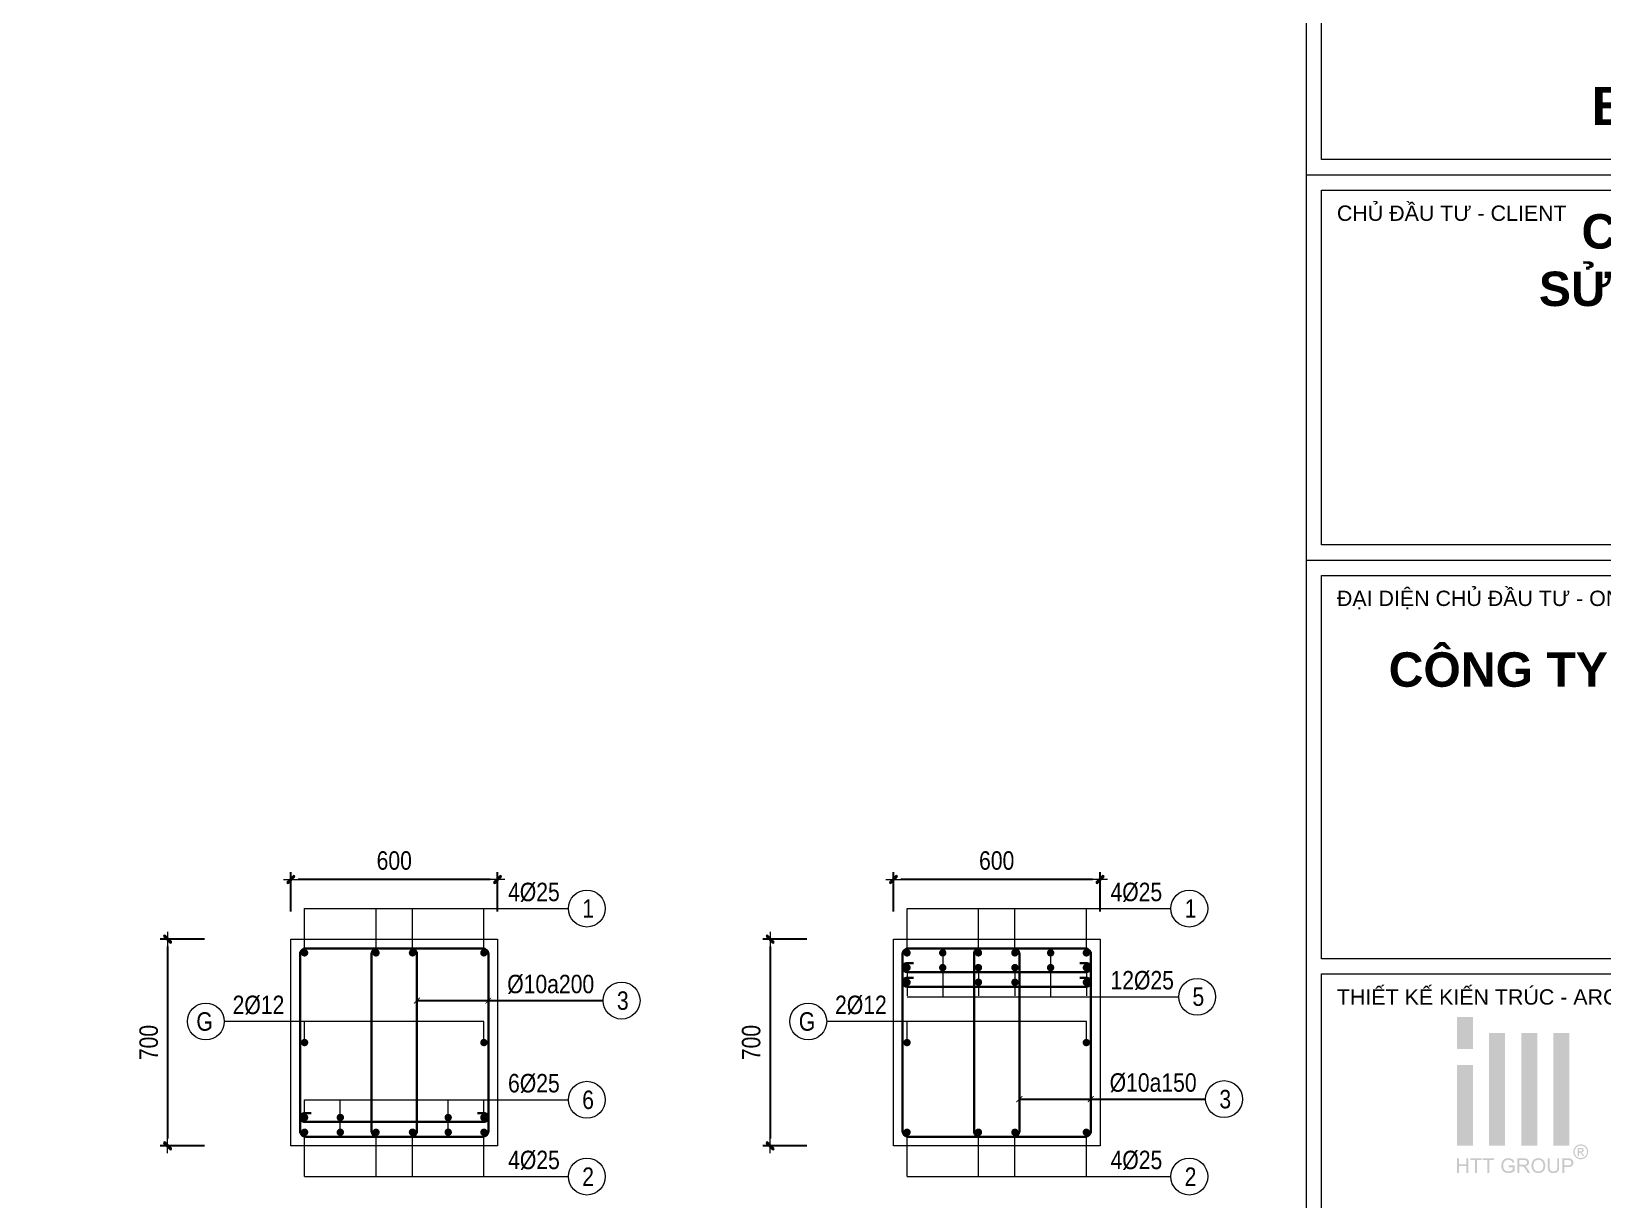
# Model space of a CAD drawing. Header units: millimetres. Extents: x 397144 to 8960116, y 345581 to 674207.
# Drawn here: x 4967145 to 4972467, y 657294 to 661250 of the extents above; entities that cross this region are included whole.
import ezdxf
from ezdxf.enums import TextEntityAlignment as Align
from ezdxf.xclip import XClip

# ---------------------------------------------------------------- set-up
doc = ezdxf.new("R2010")
doc.units = ezdxf.units.MM
doc.header["$XCLIPFRAME"] = 0
doc.header["$PDSIZE"] = -10
doc.linetypes.add('HIDDEN', pattern=[0.375, 0.25, -0.125])
doc.layers.get('0').update_dxf_attribs({"linetype": 'CONTINUOUS'})
doc.layers.get('Defpoints').update_dxf_attribs({"color": 12, "linetype": 'CONTINUOUS'})
for name, color, linetype, lineweight in [('CDAI', 8, 'CONTINUOUS', 30), ('CTHEP', 2, 'CONTINUOUS', 50), ('DBAO', 3, 'CONTINUOUS', 20), ('DGIONG', 4, 'CONTINUOUS', 13), ('KTH', 150, 'CONTINUOUS', 5), ('Net khuat', 8, 'HIDDEN', 13), ('STICK', 1, 'CONTINUOUS', 9), ('TEXT', 7, 'CONTINUOUS', 15)]:
    doc.layers.add(name, color=color, linetype=linetype, lineweight=lineweight)
doc.layers.add('CHG_XX_Khung ten$0$TKTC', color=1, linetype='CONTINUOUS')
doc.styles.add('CHG_XX_Khung ten$0$A1 BORDER$0$ARIAL', font='arial.ttf')
doc.styles.add('CHG_XX_Khung ten$0$A1 BORDER$0$Title Block DD$0$ARIAL', font='arial.ttf')
doc.styles.add('CHG_XX_Khung ten$0$A1 BORDER$0$Title Block DD$0$Arial - Bold', font='arialbd.ttf', dxfattribs={"height": 2.5})
doc.styles.add('CHG_XX_Khung ten$0$Arial - Bold', font='arialbd.ttf')
doc.styles.add('Star-HelCon', font='VHELVCN_0.TTF')
doc.styles.add('TTP-HelCon', font='VHELVCN_0.TTF')
doc.styles.add('VNI-HELVE-CONDENSE', font='VHELVCN_0.TTF')
doc.dimstyles.new('kc-25', dxfattribs={"dimtxt": 62.5, "dimasz": 20, "dimexe": 20, "dimexo": 50, "dimgap": 25, "dimtad": 3, "dimdec": 0, "dimzin": 0, "dimdsep": 46, "dimtxsty": 'VNI-HELVE-CONDENSE', "dimblk": 'DIM', "dimcen": 2.5, "dimclrd": 256, "dimclre": 154, "dimclrt": 7, "dimaunit": 1, "dimadec": 0, "dimazin": 0, "dimtfac": 1, "dimtdec": 0, "dimtix": 1, "dimtmove": 0, "dimatfit": 3, "dimldrblk": 'DOT', "dimfxl": 1, "dimtolj": 1, "dimtzin": 0, "dimarcsym": 0})
doc.dimstyles.new('TTP-25', dxfattribs={"dimscale": 25, "dimtxt": 2.5, "dimasz": 1, "dimexe": 1, "dimexo": 1, "dimgap": 0.09, "dimtad": 0, "dimdec": 4, "dimrnd": 5, "dimzin": 9, "dimdsep": 46, "dimtxsty": 'TTP-HelCon', "dimblk": 'Stick1', "dimcen": 0.09, "dimdle": 1.5, "dimclrd": 256, "dimclre": 256, "dimclrt": 7, "dimadec": 0, "dimazin": 0, "dimtfac": 1, "dimtdec": 4, "dimtmove": 0, "dimatfit": 3, "dimldrblk": '_ArchTick1', "dimfxl": 1, "dimtvp": 1, "dimtolj": 1, "dimtzin": 0, "dimarcsym": 0})

# ---------------------------------------------------------------- blocks, each defined once
blk = doc.blocks.new('CHG_XX_Khung ten$0$A1 BORDER$0$HTT-Logo')
at = {"true_color": 0x134fb3}
h = blk.add_hatch(color=154, dxfattribs=at)
h.paths.add_polyline_path([(3, 29.1), (0, 29.1), (0, 23.1), (3, 23.1)])
h.paths.add_polyline_path([(3, 20.1), (0, 20.1), (0, 5.1), (3, 5.1)])
h.paths.add_polyline_path([(9, 26.1), (6, 26.1), (6, 5.1), (9, 5.1)])
h.paths.add_polyline_path([(15, 26.1), (12, 26.1), (12, 5.1), (15, 5.1)])
h.paths.add_polyline_path([(21, 26.1), (18, 26.1), (18, 5.1), (21, 5.1)])
h.paths.add_polyline_path([(2.12, 2.7), (1.76, 2.7), (1.76, 1.59), (0.36, 1.59), (0.36, 2.7), (0, 2.7), (0, 0), (0.36, 0), (0.36, 1.27), (1.76, 1.27), (1.76, 0), (2.12, 0)])
h.paths.add_polyline_path([(4.65, 2.7), (2.51, 2.7), (2.51, 2.38), (3.4, 2.38), (3.4, 0), (3.76, 0), (3.76, 2.38), (4.65, 2.38)])
h.paths.add_polyline_path([(6.95, 2.7), (4.81, 2.7), (4.81, 2.38), (5.7, 2.38), (5.7, 0), (6.06, 0), (6.06, 2.38), (6.95, 2.38)])
h.paths.add_polyline_path([(8.64, 1.36), (8.64, 1.41), (8.66, 1.58), (8.69, 1.75), (8.75, 1.9), (8.81, 2.03), (8.92, 2.17), (9.05, 2.28), (9.2, 2.37), (9.29, 2.39), (9.45, 2.43), (9.65, 2.44), (9.84, 2.42), (10, 2.37), (10.14, 2.29), (10.26, 2.18), (10.34, 2.03), (10.41, 1.86), (10.73, 1.95), (10.68, 2.11), (10.61, 2.26), (10.53, 2.39), (10.45, 2.47), (10.31, 2.57), (10.16, 2.65), (10.13, 2.66), (9.97, 2.71), (9.8, 2.74), (9.63, 2.75), (9.55, 2.74), (9.38, 2.73), (9.21, 2.7), (9.06, 2.65), (8.91, 2.58), (8.88, 2.56), (8.75, 2.47), (8.63, 2.36), (8.53, 2.23), (8.44, 2.07), (8.41, 1.99), (8.35, 1.84), (8.31, 1.68), (8.28, 1.51), (8.27, 1.34), (8.28, 1.26), (8.29, 1.09), (8.32, 0.92), (8.38, 0.77), (8.44, 0.62), (8.46, 0.58), (8.55, 0.44), (8.66, 0.32), (8.79, 0.21), (8.93, 0.12), (9, 0.09), (9.15, 0.03), (9.31, -0.01), (9.48, -0.04), (9.65, -0.05), (9.73, -0.04), (9.9, -0.03), (10.07, 0.01), (10.23, 0.06), (10.34, 0.11), (10.48, 0.18), (10.63, 0.27), (10.77, 0.38), (10.77, 1.38), (9.63, 1.38), (9.63, 1.06), (10.42, 1.06), (10.42, 0.56), (10.39, 0.53), (10.26, 0.45), (10.09, 0.37), (9.96, 0.32), (9.8, 0.29), (9.63, 0.28), (9.62, 0.28), (9.45, 0.29), (9.28, 0.33), (9.12, 0.4), (8.97, 0.49), (8.86, 0.61), (8.77, 0.75), (8.73, 0.85), (8.68, 1), (8.65, 1.17)])
h.paths.add_polyline_path([(13.16, 1.39), (13.28, 1.48), (13.3, 1.51), (13.39, 1.64), (13.44, 1.79), (13.46, 1.96), (13.46, 2.06), (13.42, 2.22), (13.35, 2.37), (13.31, 2.43), (13.19, 2.55), (13.05, 2.63), (13.01, 2.64), (12.87, 2.67), (12.7, 2.69), (12.5, 2.7), (11.3, 2.7), (11.3, 0), (11.66, 0), (11.66, 1.2), (12.07, 1.2), (12.11, 1.2), (12.28, 1.19), (12.44, 1.11), (12.49, 1.07), (12.62, 0.93), (12.67, 0.86), (12.77, 0.73), (12.88, 0.56), (13.23, 0), (13.68, 0), (13.21, 0.73), (13.13, 0.85), (13.03, 0.98), (12.92, 1.09), (12.86, 1.14), (12.7, 1.23), (12.86, 1.26), (13.03, 1.31)])
h.paths.add_polyline_path([(11.66, 1.51), (11.66, 2.4), (12.51, 2.4), (12.67, 2.39), (12.83, 2.35), (12.97, 2.27), (13.06, 2.13), (13.09, 1.96), (13.08, 1.87), (13.02, 1.72), (12.96, 1.64), (12.8, 1.55), (12.62, 1.52), (12.43, 1.51)], flags=16)
h.paths.add_polyline_path([(16.49, 1.43), (16.48, 1.6), (16.44, 1.77), (16.4, 1.92), (16.34, 2.07), (16.33, 2.09), (16.24, 2.23), (16.14, 2.36), (16.02, 2.47), (15.88, 2.57), (15.85, 2.59), (15.7, 2.66), (15.54, 2.71), (15.38, 2.74), (15.2, 2.75), (15.15, 2.75), (14.98, 2.73), (14.82, 2.7), (14.66, 2.64), (14.52, 2.57), (14.39, 2.48), (14.27, 2.37), (14.18, 2.26), (14.1, 2.14), (14.03, 2), (13.98, 1.84), (13.94, 1.68), (13.92, 1.5), (13.91, 1.31), (13.91, 1.29), (13.92, 1.12), (13.95, 0.96), (14, 0.8), (14.07, 0.64), (14.07, 0.62), (14.16, 0.48), (14.26, 0.35), (14.38, 0.23), (14.52, 0.14), (14.56, 0.12), (14.71, 0.04), (14.86, -0.01), (15.03, -0.04), (15.2, -0.05), (15.21, -0.05), (15.38, -0.03), (15.55, 0), (15.7, 0.05), (15.86, 0.12), (15.87, 0.13), (16.01, 0.22), (16.13, 0.33), (16.24, 0.46), (16.33, 0.61), (16.36, 0.69), (16.42, 0.84), (16.46, 1), (16.48, 1.17), (16.49, 1.35)])
h.paths.add_polyline_path([(14.28, 1.45), (14.3, 1.64), (14.34, 1.81), (14.4, 1.95), (14.47, 2.08), (14.57, 2.2), (14.73, 2.32), (14.88, 2.38), (15.04, 2.43), (15.21, 2.44), (15.38, 2.42), (15.54, 2.38), (15.69, 2.31), (15.82, 2.2), (15.93, 2.07), (16.01, 1.93), (16.04, 1.85), (16.09, 1.7), (16.12, 1.53), (16.12, 1.32), (16.11, 1.12), (16.08, 0.95), (16.03, 0.79), (15.96, 0.66), (15.86, 0.54), (15.8, 0.48), (15.67, 0.38), (15.53, 0.32), (15.37, 0.27), (15.2, 0.26), (15.12, 0.26), (14.95, 0.29), (14.8, 0.35), (14.67, 0.43), (14.54, 0.54), (14.45, 0.66), (14.37, 0.8), (14.32, 0.95), (14.29, 1.12), (14.28, 1.31)], flags=16)
h.paths.add_polyline_path([(17.31, 2.7), (16.96, 2.7), (16.96, 1.12), (16.96, 0.93), (16.98, 0.75), (17.02, 0.6), (17.06, 0.46), (17.07, 0.44), (17.15, 0.3), (17.27, 0.18), (17.4, 0.08), (17.51, 0.03), (17.67, -0.01), (17.84, -0.04), (18.02, -0.05), (18.2, -0.04), (18.37, -0.01), (18.52, 0.04), (18.66, 0.1), (18.68, 0.12), (18.81, 0.22), (18.91, 0.35), (18.99, 0.49), (19.02, 0.61), (19.06, 0.76), (19.07, 0.94), (19.08, 1.14), (19.08, 2.7), (18.72, 2.7), (18.72, 1.14), (18.72, 1.06), (18.71, 0.86), (18.68, 0.69), (18.62, 0.55), (18.55, 0.45), (18.49, 0.4), (18.36, 0.33), (18.19, 0.29), (17.99, 0.28), (17.92, 0.28), (17.75, 0.31), (17.6, 0.37), (17.46, 0.48), (17.38, 0.63), (17.34, 0.77), (17.32, 0.94), (17.31, 1.14)])
h.paths.add_polyline_path([(21.42, 1.25), (21.52, 1.34), (21.6, 1.45), (21.67, 1.59), (21.72, 1.75), (21.73, 1.92), (21.73, 1.97), (21.71, 2.13), (21.65, 2.29), (21.56, 2.44), (21.44, 2.55), (21.42, 2.56), (21.27, 2.63), (21.1, 2.67), (21.05, 2.68), (20.89, 2.7), (20.69, 2.7), (19.67, 2.7), (19.67, 0), (20.03, 0), (20.03, 1.1), (20.72, 1.1), (20.76, 1.1), (20.96, 1.11), (21.14, 1.14), (21.29, 1.19)])
h.paths.add_polyline_path([(20.03, 1.42), (20.03, 2.38), (20.72, 2.38), (20.93, 2.37), (21.06, 2.36), (21.16, 2.31), (21.28, 2.2), (21.34, 2.08), (21.37, 1.91), (21.36, 1.82), (21.31, 1.67), (21.22, 1.54), (21.09, 1.47), (20.93, 1.43), (20.73, 1.42)], flags=16)
h.paths.add_polyline_path([(23.87, 2.76), (24.01, 2.85), (24.13, 2.96), (24.24, 3.09), (24.33, 3.24), (24.35, 3.28), (24.42, 3.44), (24.47, 3.6), (24.5, 3.76), (24.51, 3.93), (24.51, 3.98), (24.49, 4.15), (24.46, 4.31), (24.4, 4.47), (24.33, 4.62), (24.29, 4.69), (24.19, 4.82), (24.08, 4.94), (23.95, 5.05), (23.81, 5.14), (23.77, 5.16), (23.61, 5.23), (23.45, 5.28), (23.29, 5.31), (23.12, 5.32), (23.08, 5.31), (22.92, 5.3), (22.76, 5.27), (22.6, 5.21), (22.44, 5.14), (22.38, 5.1), (22.24, 5.01), (22.12, 4.89), (22.01, 4.77), (21.92, 4.62), (21.89, 4.57), (21.82, 4.41), (21.77, 4.25), (21.74, 4.09), (21.73, 3.93), (21.73, 3.87), (21.75, 3.71), (21.79, 3.55), (21.84, 3.39), (21.92, 3.24), (21.95, 3.18), (22.05, 3.04), (22.16, 2.92), (22.29, 2.81), (22.43, 2.72), (22.48, 2.7), (22.64, 2.63), (22.79, 2.58), (22.96, 2.55), (23.12, 2.54), (23.18, 2.54), (23.34, 2.55), (23.5, 2.59), (23.66, 2.65), (23.82, 2.72)])
h.paths.add_polyline_path([(22.55, 2.92), (22.45, 2.98), (22.32, 3.09), (22.21, 3.21), (22.12, 3.35), (22.07, 3.44), (22.01, 3.6), (21.98, 3.76), (21.96, 3.93), (21.97, 4.03), (22, 4.19), (22.05, 4.35), (22.12, 4.51), (22.18, 4.61), (22.29, 4.73), (22.41, 4.85), (22.56, 4.94), (22.64, 4.98), (22.8, 5.04), (22.96, 5.07), (23.12, 5.09), (23.21, 5.08), (23.37, 5.06), (23.53, 5.01), (23.69, 4.94), (23.79, 4.88), (23.92, 4.77), (24.03, 4.65), (24.13, 4.51), (24.17, 4.41), (24.23, 4.25), (24.27, 4.09), (24.28, 3.93), (24.28, 3.83), (24.25, 3.67), (24.2, 3.51), (24.13, 3.35), (24.07, 3.25), (23.96, 3.13), (23.84, 3.01), (23.7, 2.92), (23.61, 2.87), (23.45, 2.81), (23.29, 2.78), (23.12, 2.77), (23.02, 2.77), (22.86, 2.8), (22.7, 2.85)], flags=16)
h.paths.add_polyline_path([(22.51, 3.16), (22.51, 4.65), (23.03, 4.65), (23.23, 4.64), (23.4, 4.62), (23.55, 4.52), (23.6, 4.47), (23.66, 4.31), (23.67, 4.25), (23.64, 4.09), (23.55, 3.96), (23.42, 3.87), (23.24, 3.82), (23.37, 3.75), (23.46, 3.64), (23.57, 3.47), (23.77, 3.16), (23.47, 3.16), (23.34, 3.39), (23.23, 3.58), (23.14, 3.7), (23.09, 3.74), (22.94, 3.79), (22.9, 3.79), (22.76, 3.79), (22.76, 3.16)], flags=0)
h.paths.add_polyline_path([(22.76, 4), (22.76, 4.45), (23.03, 4.45), (23.13, 4.45), (23.27, 4.42), (23.37, 4.35), (23.41, 4.21), (23.33, 4.06), (23.24, 4.02), (23.05, 4)], flags=0)
blk = doc.blocks.new('CHG_XX_Khung ten')
for p, q in [((687, 577), (687, 17)), ((687, 473), (824, 473)), ((687, 422.69), (824, 422.69))]:
    blk.add_line(p, q)
at = {"linetype": 'Continuous'}
for points in [[(689, 499), (822, 499), (822, 475), (689, 475)], [(689, 368.62), (822, 368.62), (822, 317.93), (689, 317.93)]]:
    blk.add_lwpolyline(points, close=True, dxfattribs=at)
at = {"xscale": 0.7, "yscale": 0.7, "zscale": 0.7}
blk.add_blockref('CHG_XX_Khung ten$0$A1 BORDER$0$HTT-Logo', (706.68, 342.64), dxfattribs=at)
for s, style, p in [('CHỦ ĐẦU TƯ - CLIENT', 'CHG_XX_Khung ten$0$A1 BORDER$0$Title Block DD$0$ARIAL', (691, 468)), ('ĐẠI DIỆN CHỦ ĐẦU TƯ - ON BEHALF OF CLIENT ', 'CHG_XX_Khung ten$0$A1 BORDER$0$Title Block DD$0$ARIAL', (691, 417.69)), ('THIẾT KẾ KIẾN TRÚC - ARCHITECT', 'CHG_XX_Khung ten$0$A1 BORDER$0$ARIAL', (691, 365.62))]:
    blk.add_text(s, height=2, dxfattribs=dict(style=style)).set_placement(p, align=Align.MIDDLE_LEFT)
at = {"ltscale": 10, "insert": (755.91, 410.64), "char_height": 4.5, "width": 121.2929, "attachment_point": 2, "style": 'CHG_XX_Khung ten$0$A1 BORDER$0$Title Block DD$0$Arial - Bold', "bg_fill": 2}
blk.add_mtext('CÔNG TY CỔ PHẦN THIÊN PHÚC ĐIỀN', dxfattribs=at)
at = {"layer": 'CHG_XX_Khung ten$0$TKTC', "style": 'CHG_XX_Khung ten$0$Arial - Bold'}
blk.add_text('BẢN VẼ THI CÔNG', height=5, dxfattribs=at).set_placement((755.5, 482), align=Align.MIDDLE_CENTER)
at = {"linetype": 'Continuous'}
blk.add_lwpolyline([(689, 420.69), (822, 420.69), (822, 370.62), (689, 370.62)], close=True, dxfattribs=at)
at = {"ltscale": 10, "insert": (754.39, 467.87), "char_height": 4.5, "width": 83.001, "attachment_point": 2, "style": 'CHG_XX_Khung ten$0$A1 BORDER$0$Title Block DD$0$Arial - Bold', "bg_fill": 2}
blk.add_mtext('CÔNG TY TNHH MTV\\PSỬA CHỮA MÁY BAY 41', dxfattribs=at)
at = {"linetype": 'Continuous'}
blk.add_lwpolyline([(689, 471), (822, 471), (822, 424.69), (689, 424.69)], close=True, dxfattribs=at)
blk = doc.blocks.new('Stick1')
at = {"layer": 'STICK'}
h = blk.add_hatch(color=256, dxfattribs=at)
edge = h.paths.add_edge_path()
edge.add_line((0.3, 0.5), (-0.5, -0.3))
edge.add_arc((-0.4, -0.4), 0.141, 135, 315)
edge.add_line((-0.3, -0.5), (0.5, 0.3))
edge.add_arc((0.4, 0.4), 0.141, 315, 495)
blk.add_line((1, 0), (-1, 0), dxfattribs=at)
blk.add_lwpolyline([(0.3, 0.5), (-0.5, -0.3, 1), (-0.3, -0.5), (0.5, 0.3, 1), (0.3, 0.5, 1)], format="xyb", dxfattribs=at)
blk = doc.blocks.new('*D776')
at = {"layer": 'Defpoints', "color": 0, "ltscale": 500, "transparency": 16777216}
for p in [(4970064.9, 658378.3), (4970064.9, 658245.1), (4970764.9, 658245.1)]:
    blk.add_point(p, dxfattribs=at)
at = {"layer": 'KTH', "lineweight": -2, "ltscale": 500, "transparency": 16777216}
for p, q in [((4970064.9, 658270.1), (4970064.9, 658403.3)), ((4970764.9, 658270.1), (4970764.9, 658403.3)), ((4970739.9, 658378.3), (4970089.9, 658378.3))]:
    blk.add_line(p, q, dxfattribs=at)
at = {"layer": 'KTH', "lineweight": -2, "ltscale": 500, "transparency": 16777216, "xscale": 25, "yscale": 25, "zscale": 25, "rotation": 180}
blk.add_blockref('Stick1', (4970064.9, 658378.3), dxfattribs=at)
at = {"layer": 'KTH', "lineweight": -2, "ltscale": 500, "transparency": 16777216, "xscale": 25, "yscale": 25, "zscale": 25}
blk.add_blockref('Stick1', (4970764.9, 658378.3), dxfattribs=at)
at = {"layer": 'KTH', "color": 7, "ltscale": 500, "transparency": 16777216, "insert": (4970414.9, 658442.1), "char_height": 62.5, "attachment_point": 5, "style": 'TTP-HelCon'}
blk.add_mtext('\\A1;600', dxfattribs=at)
blk = doc.blocks.new('_ArchTick1')
at = {"color": 0, "const_width": 3.81}
blk.add_lwpolyline([(-12.7, -12.7), (12.7, 12.7)], dxfattribs=at)
blk = doc.blocks.new('*D777')
at = {"layer": 'Defpoints', "color": 0, "ltscale": 500, "transparency": 16777216}
for p in [(4969797.1, 658176.1), (4969647.3, 657476.1), (4969797.1, 657476.1)]:
    blk.add_point(p, dxfattribs=at)
at = {"layer": 'KTH', "lineweight": -2, "ltscale": 500, "transparency": 16777216}
for p, q in [((4969772.1, 658176.1), (4969622.3, 658176.1)), ((4969647.3, 658151.1), (4969647.3, 657501.1)), ((4969772.1, 657476.1), (4969622.3, 657476.1))]:
    blk.add_line(p, q, dxfattribs=at)
at = {"layer": 'KTH', "lineweight": -2, "ltscale": 500, "transparency": 16777216, "xscale": 25, "yscale": 25, "zscale": 25}
for p, rotation in [((4969647.3, 658176.1), 90), ((4969647.3, 657476.1), 270)]:
    blk.add_blockref('Stick1', p, dxfattribs=dict(at, rotation=rotation))
at = {"layer": 'KTH', "color": 7, "ltscale": 500, "transparency": 16777216, "insert": (4969583.4, 657826.1), "char_height": 62.5, "attachment_point": 5, "rotation": 90, "style": 'TTP-HelCon'}
blk.add_mtext('\\A1;700', dxfattribs=at)
blk = doc.blocks.new('DIM')
h = blk.add_hatch(color=1)
h.paths.add_polyline_path([(0.49, 0.29, 1), (0.29, 0.49), (-0.19, 0), (0.19, 0)])
h.paths.add_polyline_path([(0.19, 0), (-0.19, 0), (-0.49, -0.29, 1), (-0.29, -0.49)])
at = {"color": 9}
for p, q in [((-0.19, 0), (-1.5, 0)), ((0.19, 0), (1.5, 0))]:
    blk.add_line(p, q, dxfattribs=at)
at = {"color": 1}
for p, q in [((-0.49, -0.29), (0.29, 0.49)), ((-0.29, -0.49), (0.49, 0.29)), ((-0.19, 0), (0.19, 0))]:
    blk.add_line(p, q, dxfattribs=at)
blk.add_arc((-0.39, -0.39), 0.138, 135, 315, dxfattribs=at)
blk = doc.blocks.new('*D778')
at = {"layer": 'Defpoints', "color": 0, "ltscale": 500, "transparency": 16777216}
for p in [(4968024.2, 658378.3), (4968024.2, 658245.1), (4968724.2, 658245.1)]:
    blk.add_point(p, dxfattribs=at)
at = {"layer": 'KTH', "lineweight": -2, "ltscale": 500, "transparency": 16777216}
for p, q in [((4968024.2, 658270.1), (4968024.2, 658403.3)), ((4968724.2, 658270.1), (4968724.2, 658403.3)), ((4968699.2, 658378.3), (4968049.2, 658378.3))]:
    blk.add_line(p, q, dxfattribs=at)
at = {"layer": 'KTH', "lineweight": -2, "ltscale": 500, "transparency": 16777216, "xscale": 25, "yscale": 25, "zscale": 25, "rotation": 180}
blk.add_blockref('Stick1', (4968024.2, 658378.3), dxfattribs=at)
at = {"layer": 'KTH', "lineweight": -2, "ltscale": 500, "transparency": 16777216, "xscale": 25, "yscale": 25, "zscale": 25}
blk.add_blockref('Stick1', (4968724.2, 658378.3), dxfattribs=at)
at = {"layer": 'KTH', "color": 7, "ltscale": 500, "transparency": 16777216, "insert": (4968374.2, 658442.1), "char_height": 62.5, "attachment_point": 5, "style": 'TTP-HelCon'}
blk.add_mtext('\\A1;600', dxfattribs=at)
blk = doc.blocks.new('*D781')
at = {"layer": 'Defpoints', "color": 0, "ltscale": 500, "transparency": 16777216}
for p in [(4967756.4, 658176.1), (4967606.6, 657476.1), (4967756.4, 657476.1)]:
    blk.add_point(p, dxfattribs=at)
at = {"layer": 'KTH', "lineweight": -2, "ltscale": 500, "transparency": 16777216}
for p, q in [((4967731.4, 658176.1), (4967581.6, 658176.1)), ((4967606.6, 658151.1), (4967606.6, 657501.1)), ((4967731.4, 657476.1), (4967581.6, 657476.1))]:
    blk.add_line(p, q, dxfattribs=at)
at = {"layer": 'KTH', "lineweight": -2, "ltscale": 500, "transparency": 16777216, "xscale": 25, "yscale": 25, "zscale": 25}
for p, rotation in [((4967606.6, 658176.1), 90), ((4967606.6, 657476.1), 270)]:
    blk.add_blockref('Stick1', p, dxfattribs=dict(at, rotation=rotation))
at = {"layer": 'KTH', "color": 7, "ltscale": 500, "transparency": 16777216, "insert": (4967542.7, 657826.1), "char_height": 62.5, "attachment_point": 5, "rotation": 90, "style": 'TTP-HelCon'}
blk.add_mtext('\\A1;700', dxfattribs=at)
blk = doc.blocks.new('AX-21')
at = {"layer": 'CTHEP'}
blk.add_line((5201097.52075, 651562.36331), (5218713.1646, 651562.15386), dxfattribs=at)
blk.add_lwpolyline([(5200909.59569, 651254.40469), (5200909.59569, 651853.36331, -0.414213562), (5200929.59569, 651873.36331), (5218845.78396, 651873.06826, -0.414213562), (5218865.78396, 651853.06826), (5218865.78396, 651249.40631)], format="xyb", dxfattribs=at)
blk.add_lwpolyline([(5201008.2204, 651789.64255), (5201008.2204, 651251.36331), (5218781.29739, 651251.06826), (5218781.29739, 651680.55673)], dxfattribs=at)
at = {"layer": 'DBAO'}
blk.add_lwpolyline([(5201314.59569, 651912.36331), (5218915.78396, 651912.06395), (5218915.78396, 651212.06395), (5201314.59569, 651212.36331)], dxfattribs=at)
at = {"layer": 'Net khuat', "ltscale": 200}
blk.add_line((5201314.59569, 651682.36331), (5218515.78396, 651682.06826), dxfattribs=at)
blk = doc.blocks.new('*D2053')
at = {"layer": 'Defpoints', "color": 0, "transparency": 16777216}
for p in [(5169856.3, 642515.3), (5179356.3, 642515.2), (5179356.3, 642317.2)]:
    blk.add_point(p, dxfattribs=at)
at = {"layer": 'KTH', "lineweight": -2, "transparency": 16777216}
for p, q in [((5169856.3, 642490.3), (5169856.3, 642292.2)), ((5179356.3, 642490.2), (5179356.3, 642292.2)), ((5169881.3, 642317.2), (5179331.3, 642317.2))]:
    blk.add_line(p, q, dxfattribs=at)
at = {"layer": 'KTH', "lineweight": -2, "transparency": 16777216, "xscale": 25, "yscale": 25, "zscale": 25, "rotation": 180}
blk.add_blockref('Stick1', (5169856.3, 642317.2), dxfattribs=at)
at = {"layer": 'KTH', "lineweight": -2, "transparency": 16777216, "xscale": 25, "yscale": 25, "zscale": 25}
blk.add_blockref('Stick1', (5179356.3, 642317.2), dxfattribs=at)
at = {"layer": 'KTH', "color": 7, "transparency": 16777216, "insert": (5174606.3, 642381.1), "char_height": 62.5, "attachment_point": 5, "style": 'TTP-HelCon'}
blk.add_mtext('\\A1;9500', dxfattribs=at)
blk = doc.blocks.new('AX-23')
at = {"layer": 'CTHEP'}
blk.add_line((5170125.03766, 643187.27665), (5179707.09928, 643187.22852), dxfattribs=at)
for points in [[(5210678.44019, 643496.13721), (5163537.28851, 643496.29177)], [(5163595.52747, 643250.68189), (5163595.52747, 642974.29181), (5170027.41841, 642974.27066), (5170607.28015, 642874.26875), (5179208.43687, 642874.24047), (5179782.48238, 642974.23858), (5186008.5266, 642974.2181), (5186608.43827, 642874.21613), (5195208.43895, 642874.18785), (5195804.61955, 642974.18589), (5202007.80519, 642974.16549), (5202608.43826, 642874.16351), (5210608.44019, 642874.13721), (5210608.44019, 643335.29438)]]:
    blk.add_lwpolyline(points, dxfattribs=at)
at = {"layer": 'DBAO'}
for points in [[(5170133.77361, 643535.44821), (5179356.34312, 643535.21264)], [(5186008.44042, 643535.17424), (5195208.43895, 643535.08487)], [(5170608.40973, 642515.28472), (5170608.40973, 642835.25891), (5179208.43687, 642835.21642), (5179208.43687, 642515.21642)]]:
    blk.add_lwpolyline(points, dxfattribs=at)
at = {"layer": 'Net khuat', "ltscale": 200}
blk.add_lwpolyline([(5163507.28851, 642935.29177), (5163507.28851, 642935.29177), (5163807.28851, 642935.29177), (5163807.28851, 643305.29177), (5210408.4402, 643305.13721), (5210408.4402, 642935.13721), (5210408.4402, 642935.13721), (5210708.4402, 642935.13721)], dxfattribs=at)
at = {"layer": 'KTH'}
dim = blk.add_linear_dim(base=(5179356.34312, 642317.23149), p1=(5169856.34312, 642515.28855), p2=(5179356.34312, 642515.2145), angle=180, dimstyle='TTP-25', override={"dimtmove": 1}, dxfattribs=at)
dim.commit()
dim.dimension.update_dxf_attribs({"geometry": '*D2053', "text_midpoint": (5174606.34312, 642381.06483)})

msp = doc.modelspace()

# ---------------------------------------------------------------- block references
at = {"layer": 'CDAI'}
ref = msp.add_blockref('AX-23', (-202922.67872, 16127.44531), dxfattribs=at)
XClip(ref).set_block_clipping_path([(5179014.559062589, 641943.8354041688), (5195989.113988705, 644184.8379719499)])
ref = msp.add_blockref('AX-23', (-218944.67802, 13850.22571), dxfattribs=at)
XClip(ref).set_block_clipping_path([(5195043.9362713974, 641850.9331144057), (5210936.8226055531, 644184.841803416)])
at = {"layer": 'KTH', "ltscale": 0.8, "xscale": 25.92478421702978, "yscale": 25.92478421702978, "zscale": 25.92478421702978}
msp.add_blockref('CHG_XX_Khung ten', (4953653.34321, 648501.85593), dxfattribs=at)

# ---------------------------------------------------------------- next in the draw order: linework, layer by layer
at = {"layer": 'CDAI'}
for points in [[(4968074.19086, 658144.8125), (4968674.19086, 658144.8125, -0.4142135624), (4968692.94086, 658126.0625), (4968692.94086, 657526.0625, -0.4142135624), (4968674.19086, 657507.3125), (4968074.19086, 657507.3125, -0.4142135624), (4968055.44086, 657526.0625), (4968055.44086, 658126.0625, -0.4142135624)], [(4968316.19086, 658144.8125), (4968432.19086, 658144.8125, -0.4142135624), (4968450.94086, 658126.0625), (4968450.94086, 657526.0625, -0.4142135624), (4968432.19086, 657507.3125), (4968316.19086, 657507.3125, -0.4142135624), (4968297.44086, 657526.0625), (4968297.44086, 658126.0625, -0.4142135624)], [(4970114.87148, 658144.8125), (4970714.87148, 658144.8125, -0.4142135624), (4970733.62148, 658126.0625), (4970733.62148, 657526.0625, -0.4142135624), (4970714.87148, 657507.3125), (4970114.87148, 657507.3125, -0.4142135624), (4970096.12148, 657526.0625), (4970096.12148, 658126.0625, -0.4142135624)], [(4970356.87148, 658144.8125), (4970472.87148, 658144.8125, -0.4142135624), (4970491.62148, 658126.0625), (4970491.62148, 657526.0625, -0.4142135624), (4970472.87148, 657507.3125), (4970356.87148, 657507.3125, -0.4142135624), (4970338.12148, 657526.0625), (4970338.12148, 658126.0625, -0.4142135624)]]:
    msp.add_lwpolyline(points, format="xyb", close=True, dxfattribs=at)
for points in [[(4970133.04147, 658094.8125), (4970111.12148, 658094.8125, 0.4142135624), (4970096.12148, 658079.8125), (4970096.12148, 658079.8125, 0.4142135624), (4970111.12148, 658064.8125), (4970718.62148, 658064.8125, 0.4142135624), (4970733.62148, 658079.8125), (4970733.62148, 658079.8125, 0.4142135624), (4970718.62148, 658094.8125), (4970696.70149, 658094.8125)], [(4970133.04147, 658045.20334), (4970111.12148, 658045.20334, 0.4142135624), (4970096.12148, 658030.20334), (4970096.12148, 658030.20334, 0.4142135624), (4970111.12148, 658015.20334), (4970718.62148, 658015.20334, 0.4142135624), (4970733.62148, 658030.20334), (4970733.62148, 658030.20334, 0.4142135624), (4970718.62148, 658045.20334), (4970696.70149, 658045.20334)], [(4968092.36085, 657587.3125), (4968070.44086, 657587.3125, 0.4142135624), (4968055.44086, 657572.3125), (4968055.44086, 657572.3125, 0.4142135624), (4968070.44086, 657557.3125), (4968677.94086, 657557.3125, 0.4142135624), (4968692.94086, 657572.3125), (4968692.94086, 657572.3125, 0.4142135624), (4968677.94086, 657587.3125), (4968656.02087, 657587.3125)]]:
    msp.add_lwpolyline(points, format="xyb", dxfattribs=at)
at = {"layer": 'CTHEP', "const_width": 12.5}
for points in [[(4968064.19086, 658129.8125, 1), (4968076.69086, 658129.8125, 1)], [(4968306.19086, 658129.8125, 1), (4968318.69086, 658129.8125, 1)], [(4968442.19086, 658129.8125, -1), (4968429.69086, 658129.8125, -1)], [(4968671.69086, 658129.8125, 1), (4968684.19086, 658129.8125, 1)], [(4970104.87148, 658129.8125, 1), (4970117.37148, 658129.8125, 1)], [(4970225.87148, 658129.8125, 1), (4970238.37148, 658129.8125, 1)], [(4970346.87148, 658129.8125, 1), (4970359.37148, 658129.8125, 1)], [(4970482.87148, 658129.8125, -1), (4970470.37148, 658129.8125, -1)], [(4970603.87148, 658129.8125, -1), (4970591.37148, 658129.8125, -1)], [(4970712.37148, 658129.8125, 1), (4970724.87148, 658129.8125, 1)], [(4970104.87148, 658079.8125, 1), (4970117.37148, 658079.8125, 1)], [(4970225.87148, 658079.8125, 1), (4970238.37148, 658079.8125, 1)], [(4970346.87148, 658079.8125, 1), (4970359.37148, 658079.8125, 1)], [(4970482.87148, 658079.8125, -1), (4970470.37148, 658079.8125, -1)], [(4970603.87148, 658079.8125, -1), (4970591.37148, 658079.8125, -1)], [(4970712.37148, 658079.8125, 1), (4970724.87148, 658079.8125, 1)], [(4970104.87148, 658030.20334, 1), (4970117.37148, 658030.20334, 1)], [(4970346.87148, 658030.20334, 1), (4970359.37148, 658030.20334, 1)], [(4970482.87148, 658030.20334, -1), (4970470.37148, 658030.20334, -1)], [(4970712.37148, 658030.20334, 1), (4970724.87148, 658030.20334, 1)], [(4968076.69086, 657826.0625, -1), (4968064.19086, 657826.0625, -1)], [(4968671.69086, 657826.0625, 1), (4968684.19086, 657826.0625, 1)], [(4970117.37148, 657826.0625, -1), (4970104.87148, 657826.0625, -1)], [(4970712.37148, 657826.0625, 1), (4970724.87148, 657826.0625, 1)], [(4968064.19086, 657572.3125, 1), (4968076.69086, 657572.3125, 1)], [(4968185.19086, 657572.3125, 1), (4968197.69086, 657572.3125, 1)], [(4968550.69086, 657572.3125, 1), (4968563.19086, 657572.3125, 1)], [(4968671.69086, 657572.3125, 1), (4968684.19086, 657572.3125, 1)], [(4968064.19086, 657522.3125, 1), (4968076.69086, 657522.3125, 1)], [(4968185.19086, 657522.3125, 1), (4968197.69086, 657522.3125, 1)], [(4968306.19086, 657522.3125, 1), (4968318.69086, 657522.3125, 1)], [(4968429.69086, 657522.3125, 1), (4968442.19086, 657522.3125, 1)], [(4968550.69086, 657522.3125, 1), (4968563.19086, 657522.3125, 1)], [(4968671.69086, 657522.3125, 1), (4968684.19086, 657522.3125, 1)], [(4970104.87148, 657522.3125, 1), (4970117.37148, 657522.3125, 1)], [(4970346.87148, 657522.3125, 1), (4970359.37148, 657522.3125, 1)], [(4970470.37148, 657522.3125, 1), (4970482.87148, 657522.3125, 1)], [(4970712.37148, 657522.3125, 1), (4970724.87148, 657522.3125, 1)]]:
    msp.add_lwpolyline(points, format="xyb", close=True, dxfattribs=at)
at = {"layer": 'DBAO', "flags": 128}
for points in [[(4968024.19086, 658176.0625), (4968724.19086, 658176.0625)], [(4968724.19086, 658176.0625), (4968724.19086, 657476.0625), (4968024.19086, 657476.0625), (4968024.19086, 658176.0625)], [(4970064.87148, 658176.0625), (4970764.87148, 658176.0625)], [(4970764.87148, 658176.0625), (4970764.87148, 657476.0625), (4970064.87148, 657476.0625), (4970064.87148, 658176.0625)]]:
    msp.add_lwpolyline(points, dxfattribs=at)
at = {"layer": 'DGIONG'}
for p, q in [((4968070.44086, 658129.8125), (4968070.44086, 658279.8125)), ((4968070.44086, 658279.8125), (4968964.19086, 658279.8125)), ((4968312.44086, 658129.8125), (4968312.44086, 658279.8125)), ((4968435.94086, 658129.8125), (4968435.94086, 658279.8125)), ((4968677.94086, 658129.8125), (4968677.94086, 658279.8125)), ((4970111.12148, 658129.8125), (4970111.12148, 658279.8125)), ((4970111.12148, 658279.8125), (4971004.87148, 658279.8125)), ((4970353.12148, 658129.8125), (4970353.12148, 658279.8125)), ((4970476.62148, 658129.8125), (4970476.62148, 658279.8125)), ((4970718.62148, 658129.8125), (4970718.62148, 658279.8125)), ((4970111.12148, 658079.8125), (4970111.12148, 658033.768)), ((4970232.12148, 658129.8125), (4970232.12148, 657981.01632)), ((4970353.12148, 658079.8125), (4970353.12148, 658033.768)), ((4970476.62148, 658079.8125), (4970476.62148, 658033.768)), ((4970597.62148, 658129.8125), (4970597.62148, 657981.01632)), ((4970718.62148, 658079.8125), (4970718.62148, 658033.768)), ((4970111.12148, 658030.20334), (4970111.12148, 657984.15884)), ((4970353.12148, 658030.20334), (4970353.12148, 657984.15884)), ((4970476.62148, 658030.20334), (4970476.62148, 657984.15884)), ((4970718.62148, 658030.20334), (4970718.62148, 657984.15884)), ((4970111.12148, 657981.01632), (4971031.34519, 657981.01632)), ((4968677.94086, 657897.44428), (4967798.39334, 657897.44428)), ((4968070.44086, 657826.0625), (4968070.44086, 657897.44428)), ((4968677.94086, 657826.0625), (4968677.94086, 657897.44428)), ((4970718.62148, 657897.44428), (4969839.07396, 657897.44428)), ((4970111.12148, 657826.0625), (4970111.12148, 657897.44428)), ((4970718.62148, 657826.0625), (4970718.62148, 657897.44428)), ((4968070.44086, 657632.24342), (4968964.19086, 657632.24342)), ((4968070.44086, 657566.0625), (4968070.44086, 657632.24342)), ((4968191.44086, 657522.3125), (4968191.44086, 657632.24342)), ((4968556.94086, 657522.3125), (4968556.94086, 657632.24342)), ((4968677.94086, 657566.0625), (4968677.94086, 657632.24342)), ((4968070.44086, 657372.3125), (4968070.44086, 657522.3125)), ((4968312.44086, 657372.3125), (4968312.44086, 657522.3125)), ((4968435.94086, 657372.3125), (4968435.94086, 657522.3125)), ((4968677.94086, 657372.3125), (4968677.94086, 657522.3125)), ((4970111.12148, 657372.3125), (4970111.12148, 657522.3125)), ((4970353.12148, 657372.3125), (4970353.12148, 657522.3125)), ((4970476.62148, 657372.3125), (4970476.62148, 657522.3125)), ((4970718.62148, 657372.3125), (4970718.62148, 657522.3125)), ((4968070.44086, 657372.3125), (4968964.19086, 657372.3125)), ((4970111.12148, 657372.3125), (4971004.87148, 657372.3125))]:
    msp.add_line(p, q, dxfattribs=at)
for centre in [(4969026.69086, 658279.8125), (4971067.37148, 658279.8125), (4969144.27877, 657968.08009), (4971093.84519, 657981.01632), (4967735.89334, 657897.44428), (4969776.57396, 657897.44428), (4969026.69086, 657632.24342), (4971184.95939, 657634.5091), (4969026.69086, 657372.3125), (4971067.37148, 657372.3125)]:
    msp.add_circle(centre, 62.5, dxfattribs=at)

# ---------------------------------------------------------------- next in the draw order: block references
at = {"layer": 'CDAI'}
ref = msp.add_blockref('AX-21', (-246036.68333, 6263.861), dxfattribs=at)
XClip(ref).set_block_clipping_path([(5200130.747873161, 650282.8954377437), (5210865.8569382727, 652561.8239579281)])

# ---------------------------------------------------------------- next in the draw order: texts
at = {"layer": 'TEXT', "style": 'TTP-HelCon'}
for s, p in [('4Þ25', (4968759.64919, 658304.8125)), ('4Þ25', (4970800.32981, 658304.8125)), ('Þ10a200', (4968756.87507, 657993.08009)), ('12Þ25', (4970800.32981, 658006.01632)), ('2Þ12', (4967826.68501, 657922.44428)), ('2Þ12', (4969867.36563, 657922.44428)), ('6Þ25', (4968759.64919, 657657.24342)), ('Þ10a150', (4970797.55569, 657659.5091)), ('4Þ25', (4968759.91453, 657397.3125)), ('4Þ25', (4970800.59516, 657397.3125))]:
    msp.add_text(s, height=62.5, dxfattribs=at).set_placement(p)
at = {"layer": 'TEXT', "style": 'Star-HelCon'}
for s, p in [('1', (4969030.85753, 658279.8125)), ('1', (4971071.53815, 658279.8125)), ('3', (4969148.44543, 657968.08009)), ('5', (4971098.01186, 657981.01632)), ('G', (4967731.72668, 657897.44428)), ('G', (4969772.4073, 657897.44428)), ('6', (4969030.85753, 657632.24342)), ('3', (4971189.12605, 657634.5091)), ('2', (4969030.85753, 657372.3125)), ('2', (4971071.53815, 657372.3125))]:
    msp.add_text(s, height=62.5, dxfattribs=at).set_placement(p, align=Align.MIDDLE)

# ---------------------------------------------------------------- next in the draw order: dimensions: what is measured, and where the dimension line sits
at = {"layer": 'KTH', "ltscale": 500}
for base, p1, p2, picture, middle in [((4968024.19086, 658378.3125), (4968724.19086, 658245.07444), (4968024.19086, 658245.07444), '*D778', (4968374.19086, 658442.14583)), ((4970064.87148, 658378.3125), (4970764.87148, 658245.07444), (4970064.87148, 658245.07444), '*D776', (4970414.87148, 658442.14583))]:
    dim = msp.add_linear_dim(base=base, p1=p1, p2=p2, text='600', dimstyle='TTP-25', override={"dimtxsty": 'TTP-HelCon'}, dxfattribs=at)
    dim.commit()
    dim.dimension.update_dxf_attribs({"geometry": picture, "text_midpoint": middle})
for base, p1, p2, picture, middle in [((4967606.57063, 657476.0625), (4967756.40344, 658176.0625), (4967756.40344, 657476.0625), '*D781', (4967542.73729, 657826.0625)), ((4969647.25125, 657476.0625), (4969797.08406, 658176.0625), (4969797.08406, 657476.0625), '*D777', (4969583.41791, 657826.0625))]:
    dim = msp.add_linear_dim(base=base, p1=p1, p2=p2, angle=90, dimstyle='TTP-25', override={"dimtxsty": 'TTP-HelCon'}, dxfattribs=at)
    dim.commit()
    dim.dimension.update_dxf_attribs({"geometry": picture, "text_midpoint": middle})

# ---------------------------------------------------------------- next in the draw order: leaders
at = {"layer": 'DGIONG'}
for points in [[(4968450.94086, 657968.08009), (4968911.15288, 657968.08009)], [(4968692.94086, 657968.08009), (4969081.77877, 657968.08009)], [(4970491.62148, 657634.5091), (4970951.8335, 657634.5091)], [(4970733.62148, 657634.5091), (4971122.45939, 657634.5091)]]:
    msp.add_leader(points, dimstyle='kc-25', override={"dimtad": 0, "dimldrblk": 'ArchTick', "dimfxl": 100, "dimarcsym": 1}, dxfattribs=at)

doc.saveas('drawing.dxf')
